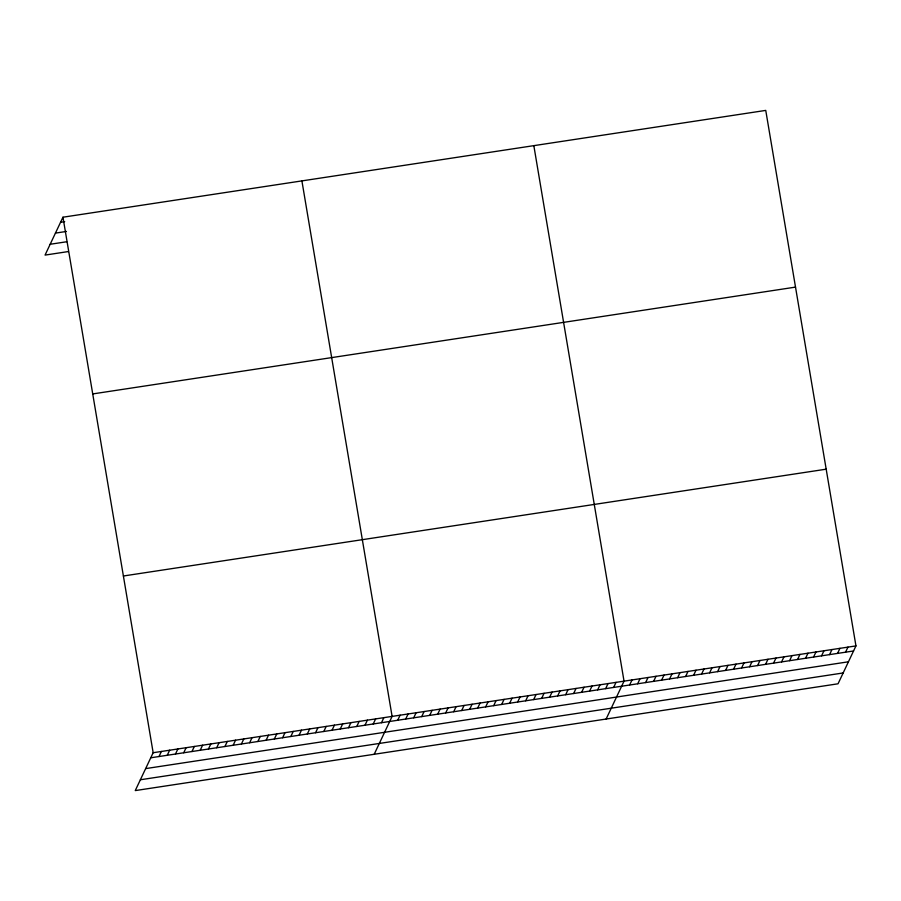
<?xml version="1.0" encoding="UTF-8"?>
<svg xmlns="http://www.w3.org/2000/svg" width="901" height="901" viewBox="0 0 901 901"><rect width="100%" height="100%" fill="white"/><g stroke="black" fill="none" stroke-linecap="round" stroke-linejoin="round"><path stroke-width="1.35" d="M62.957 217.209L153.159 752.718L135.251 790.594L838.043 683.791L855.95 645.904L765.749 110.406L62.957 217.209L45.05 255.096L68.397 251.548M159.004 756.536L161.392 751.457M167.237 755.275L169.636 750.206M175.481 754.024L177.88 748.956M183.714 752.774L186.113 747.706M191.958 751.524L194.357 746.456M200.202 750.274L202.59 745.206M208.435 749.013L210.834 743.944M216.679 747.762L219.078 742.694M224.912 746.512L227.311 741.444M233.156 745.262L235.555 740.194M241.4 744.012L243.788 738.944M249.633 742.751L252.032 737.682M257.877 741.5L260.276 736.432M266.11 740.25L268.509 735.182M274.354 739L276.753 733.932M282.599 737.75L284.986 732.682M290.832 736.5L293.23 731.421M299.076 735.239L301.475 730.17M307.309 733.988L309.707 728.92M315.553 732.738L317.952 727.67M323.797 731.488L326.185 726.42M332.03 730.238L334.429 725.159M340.274 728.977L342.673 723.908M348.507 727.726L350.906 722.658M356.751 726.476L359.15 721.408M364.995 725.226L367.383 720.158M373.228 723.976L375.627 718.908M381.472 722.715L383.871 717.647M374.197 754.283L392.104 716.396L301.903 180.898M397.713 720.248L400.1 715.18M405.709 719.032L408.097 713.964M413.705 717.827L416.093 712.747M421.702 716.61L424.101 711.531M429.698 715.394L432.097 710.326M437.695 714.178L440.093 709.11M445.691 712.961L448.09 707.893M453.687 711.745L456.086 706.677M461.684 710.529L464.083 705.46M469.68 709.312L472.079 704.244M477.676 708.096L480.075 703.028M485.673 706.88L488.072 701.811M493.68 705.663L496.068 700.595M501.677 704.447L504.064 699.379M509.673 703.231L512.061 698.162M517.67 702.025L520.068 696.946M525.666 700.809L528.065 695.741M533.662 699.593L536.061 694.525M541.659 698.376L544.058 693.308M549.655 697.16L552.054 692.092M557.651 695.944L560.05 690.876M565.648 694.727L568.047 689.659M573.644 693.511L576.043 688.443M581.641 692.295L584.039 687.226M589.648 691.078L592.036 686.01M597.645 689.862L600.032 684.794M605.641 688.646L608.029 683.577M613.637 687.44L616.036 682.361M606.125 719.032L624.033 681.156L533.831 145.647M629.63 685.008L632.029 679.94M637.626 683.791L640.025 678.723M645.623 682.575L648.022 677.507M653.619 681.359L656.018 676.291M661.616 680.142L664.014 675.074M669.612 678.926L672.011 673.858M677.608 677.71L680.007 672.642M685.616 676.493L688.004 671.425M693.612 675.277L696 670.209M701.609 674.061L703.996 668.992M709.605 672.856L712.004 667.776M717.601 671.639L720 666.56M725.598 670.423L727.997 665.355M733.594 669.206L735.993 664.138M741.591 667.99L743.989 662.922M749.587 666.774L751.986 661.706M757.583 665.557L759.982 660.489M765.58 664.341L767.979 659.273M773.576 663.125L775.975 658.057M781.572 661.908L783.971 656.84M789.58 660.692L791.968 655.624M797.576 659.476L799.964 654.408M805.573 658.259L807.972 653.191M813.569 657.054L815.968 651.975M821.566 655.838L823.965 650.77M829.562 654.622L831.961 649.553M837.558 653.405L839.957 648.337M845.555 652.189L847.954 647.121M60.558 222.288L64.681 221.657M55.445 233.111L66.426 231.444M50.163 244.272L66.651 241.761M92.724 393.928L795.515 287.115M123.392 575.998L826.183 469.184M153.159 752.718L855.95 645.904M150.76 757.786L853.551 650.972M145.647 768.609L848.438 661.796M140.365 779.77L843.156 672.957"/></g></svg>
